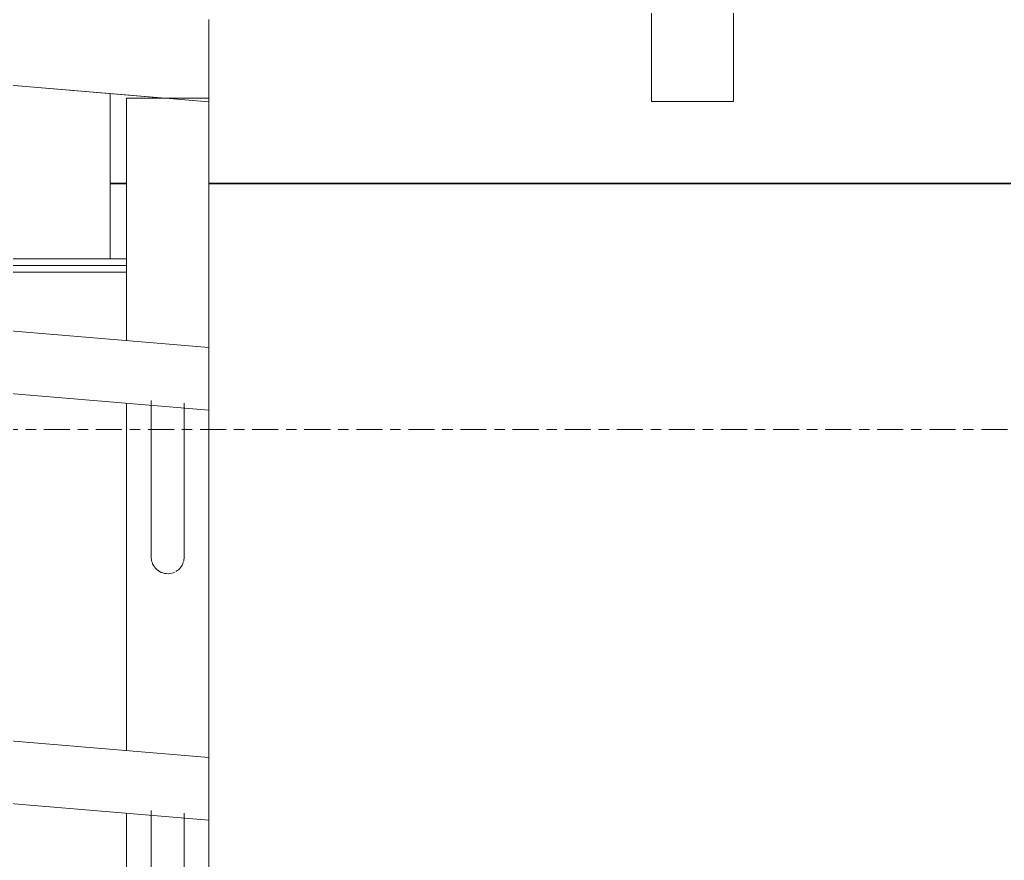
# Model space of a CAD drawing. Header units: millimetres. Extents: x -187664 to 435448, y -313239 to 299894.
# Drawn here: x 132508 to 133108, y -294409 to -293897 of the extents above; entities that cross this region are included whole.
import ezdxf

# ---------------------------------------------------------------- set-up
doc = ezdxf.new("R2010")
doc.units = ezdxf.units.MM
doc.linetypes.add('Centre', pattern=[31.75, 6.35, -4.7625, 15.875, -4.7625])
for name, color, linetype, lineweight in [('A-DOOR-E', 7, 'Continuous', 25), ('A-DOOR-HDLN', 7, 'Continuous', 9), ('A-FLOR-E', 7, 'Continuous', 35), ('A-FLOR-HRAL', 7, 'Continuous', 25), ('A-FLOR-LEVL', 7, 'Continuous', 35), ('WALL-E', 7, 'Continuous', 35)]:
    doc.layers.add(name, color=color, linetype=linetype, lineweight=lineweight)

# ---------------------------------------------------------------- blocks, each defined once
blk = doc.blocks.new('Railing - RL7_Baluster Post-V24-2120-01 ENTRANCE 1 SECTION A')
at = {"layer": 'A-FLOR-HRAL', "color": 7, "lineweight": 9}
for p, q in [((-850307.37, 103600), (-850357.37, 103600)), ((-850357.37, 103600), (-850307.37, 103600)), ((-850357.37, 102620), (-850357.37, 103600)), ((-850357.37, 102500), (-850357.37, 103600)), ((-850307.37, 103600), (-850307.37, 102500)), ((-850307.37, 102620), (-850307.37, 103600)), ((-850357.37, 102550), (-850357.37, 102570)), ((-850307.37, 102550), (-850307.37, 102570)), ((-850307.37, 102500), (-850357.37, 102500))]:
    blk.add_line(p, q, dxfattribs=at)
blk = doc.blocks.new('Railing - Railing-6650173-2120-01 ENTRANCE 1 SECTION A')
at = {"color": 7}
blk.add_blockref('Railing - RL7_Baluster Post-V24-2120-01 ENTRANCE 1 SECTION A', (0, 0), dxfattribs=at)
blk = doc.blocks.new('Railing - RL7_Baluster Post-V211-2120-01 ENTRANCE 1 SECTION A')
at = {"layer": 'A-FLOR-HRAL', "color": 7, "lineweight": 9}
for p, q in [((-850627.35, 102502.08), (-850677.35, 102502.08)), ((-850677.35, 102502.08), (-850654.42, 102502.08)), ((-850677.35, 102354.16), (-850677.35, 102502.08)), ((-850677.35, 102354.16), (-850677.35, 102502.08)), ((-850627.35, 102502.08), (-850627.35, 101450)), ((-850627.35, 101450), (-850627.35, 102502.08)), ((-850677.35, 102104.16), (-850677.35, 102316.03)), ((-850677.35, 102104.16), (-850677.35, 102316.03)), ((-850662.35, 102247.08), (-850662.35, 102317.72)), ((-850642.35, 102316.06), (-850642.35, 102247.08)), ((-850662.35, 101997.08), (-850662.35, 102067.72)), ((-850677.35, 101454.17), (-850677.35, 102066.03)), ((-850677.35, 101524.17), (-850677.35, 102066.03)), ((-850642.35, 102066.06), (-850642.35, 101997.08)), ((-850677.35, 101454.17), (-850677.35, 101473.99))]:
    blk.add_line(p, q, dxfattribs=at)
at = {"layer": 'A-FLOR-HRAL', "color": 7, "lineweight": 9, "flags": 128}
for points in [[(-850662.35, 102222.08), (-850662.35, 102222.1), (-850662.35, 102222.16), (-850662.35, 102222.26), (-850662.35, 102222.4), (-850662.35, 102222.58), (-850662.35, 102222.8), (-850662.35, 102223.06), (-850662.35, 102223.35), (-850662.35, 102223.69), (-850662.35, 102224.06), (-850662.35, 102224.46), (-850662.35, 102224.91), (-850662.35, 102225.39), (-850662.35, 102225.9), (-850662.35, 102226.45), (-850662.35, 102227.03), (-850662.35, 102227.64), (-850662.35, 102228.29), (-850662.35, 102228.96), (-850662.35, 102229.67), (-850662.35, 102230.4), (-850662.35, 102231.15), (-850662.35, 102231.94), (-850662.35, 102232.75), (-850662.35, 102233.58), (-850662.35, 102234.43), (-850662.35, 102235.3), (-850662.35, 102236.19), (-850662.35, 102237.1), (-850662.35, 102238.02), (-850662.35, 102238.96), (-850662.35, 102239.92), (-850662.35, 102240.88), (-850662.35, 102241.85), (-850662.35, 102242.83), (-850662.35, 102243.82), (-850662.35, 102244.82), (-850662.35, 102245.81), (-850662.35, 102246.81), (-850662.35, 102247.08)], [(-850642.35, 102247.08), (-850642.35, 102246.08), (-850642.35, 102245.09), (-850642.35, 102244.09), (-850642.35, 102243.1), (-850642.35, 102242.12), (-850642.35, 102241.14), (-850642.35, 102240.17), (-850642.35, 102239.22), (-850642.35, 102238.28), (-850642.35, 102237.35), (-850642.35, 102236.43), (-850642.35, 102235.54), (-850642.35, 102234.66), (-850642.35, 102233.8), (-850642.35, 102232.97), (-850642.35, 102232.15), (-850642.35, 102231.36), (-850642.35, 102230.6), (-850642.35, 102229.86), (-850642.35, 102229.15), (-850642.35, 102228.47), (-850642.35, 102227.81), (-850642.35, 102227.19), (-850642.35, 102226.6), (-850642.35, 102226.05), (-850642.35, 102225.52), (-850642.35, 102225.03), (-850642.35, 102224.58), (-850642.35, 102224.16), (-850642.35, 102223.78), (-850642.35, 102223.44), (-850642.35, 102223.13), (-850642.35, 102222.87), (-850642.35, 102222.64), (-850642.35, 102222.45), (-850642.35, 102222.3), (-850642.35, 102222.19), (-850642.35, 102222.12), (-850642.35, 102222.08)], [(-850662.35, 101972.08), (-850662.35, 101972.1), (-850662.35, 101972.16), (-850662.35, 101972.26), (-850662.35, 101972.4), (-850662.35, 101972.58), (-850662.35, 101972.8), (-850662.35, 101973.06), (-850662.35, 101973.35), (-850662.35, 101973.69), (-850662.35, 101974.06), (-850662.35, 101974.46), (-850662.35, 101974.91), (-850662.35, 101975.39), (-850662.35, 101975.9), (-850662.35, 101976.45), (-850662.35, 101977.03), (-850662.35, 101977.64), (-850662.35, 101978.29), (-850662.35, 101978.96), (-850662.35, 101979.67), (-850662.35, 101980.4), (-850662.35, 101981.15), (-850662.35, 101981.94), (-850662.35, 101982.75), (-850662.35, 101983.58), (-850662.35, 101984.43), (-850662.35, 101985.3), (-850662.35, 101986.19), (-850662.35, 101987.1), (-850662.35, 101988.02), (-850662.35, 101988.96), (-850662.35, 101989.92), (-850662.35, 101990.88), (-850662.35, 101991.85), (-850662.35, 101992.83), (-850662.35, 101993.82), (-850662.35, 101994.82), (-850662.35, 101995.81), (-850662.35, 101996.81), (-850662.35, 101997.08)], [(-850642.35, 101997.08), (-850642.35, 101996.08), (-850642.35, 101995.09), (-850642.35, 101994.09), (-850642.35, 101993.1), (-850642.35, 101992.12), (-850642.35, 101991.14), (-850642.35, 101990.17), (-850642.35, 101989.22), (-850642.35, 101988.28), (-850642.35, 101987.35), (-850642.35, 101986.43), (-850642.35, 101985.54), (-850642.35, 101984.66), (-850642.35, 101983.8), (-850642.35, 101982.97), (-850642.35, 101982.15), (-850642.35, 101981.36), (-850642.35, 101980.6), (-850642.35, 101979.86), (-850642.35, 101979.15), (-850642.35, 101978.47), (-850642.35, 101977.81), (-850642.35, 101977.19), (-850642.35, 101976.6), (-850642.35, 101976.05), (-850642.35, 101975.52), (-850642.35, 101975.03), (-850642.35, 101974.58), (-850642.35, 101974.16), (-850642.35, 101973.78), (-850642.35, 101973.44), (-850642.35, 101973.13), (-850642.35, 101972.87), (-850642.35, 101972.64), (-850642.35, 101972.45), (-850642.35, 101972.3), (-850642.35, 101972.19), (-850642.35, 101972.12), (-850642.35, 101972.08)]]:
    blk.add_lwpolyline(points, dxfattribs=at)
at = {"layer": 'A-FLOR-HRAL', "color": 7, "lineweight": 9}
for centre, start, end in [((-850652.35, 102222.08), 180, 195), ((-850652.35, 102222.08), 197.36896, 296.07714), ((-850652.35, 102222.08), 300, 342.63104), ((-850652.35, 102222.08), 345, 0), ((-850652.35, 101972.08), 180, 208.80706), ((-850652.35, 101972.08), 331.19294, 0), ((-850652.35, 101972.08), 210, 296.07714), ((-850652.35, 101972.08), 300, 330)]:
    blk.add_arc(centre, 10, start, end, dxfattribs=at)
blk = doc.blocks.new('Railing - Railing-14391909-2120-01 ENTRANCE 1 SECTION A')
at = {"layer": 'A-FLOR-HRAL', "color": 7, "lineweight": 9}
for p, q in [((-850627.35, 102350), (-856476.19, 102837.4)), ((-856477.77, 102799.4), (-850627.35, 102311.87)), ((-850627.35, 102100), (-856476.19, 102587.4)), ((-856477.77, 102549.4), (-850627.35, 102061.87))]:
    blk.add_line(p, q, dxfattribs=at)
at = {"layer": 'A-FLOR-HRAL', "color": 7, "lineweight": 9, "flags": 128}
for points in [[(-850627.35, 102350), (-850627.35, 102349.35), (-850627.35, 102347.45), (-850627.35, 102344.42), (-850627.35, 102340.47), (-850627.35, 102335.87), (-850627.35, 102330.93)], [(-850627.35, 102345.11), (-850627.35, 102347.45), (-850627.35, 102349.35)], [(-850627.35, 102330.93), (-850627.35, 102335.87), (-850627.35, 102340.47), (-850627.35, 102344.42)], [(-850627.35, 102330.93), (-850627.35, 102326), (-850627.35, 102321.4), (-850627.35, 102317.45), (-850627.35, 102314.42), (-850627.35, 102312.52), (-850627.35, 102311.87)], [(-850627.35, 102312.52), (-850627.35, 102314.42), (-850627.35, 102317.45), (-850627.35, 102321.4), (-850627.35, 102326), (-850627.35, 102330.93)], [(-850627.35, 102100), (-850627.35, 102099.35), (-850627.35, 102097.45), (-850627.35, 102094.42), (-850627.35, 102090.47), (-850627.35, 102085.87), (-850627.35, 102080.93)], [(-850627.35, 102080.93), (-850627.35, 102085.87), (-850627.35, 102090.47), (-850627.35, 102094.42), (-850627.35, 102097.45), (-850627.35, 102099.35)], [(-850627.35, 102080.93), (-850627.35, 102076), (-850627.35, 102071.4), (-850627.35, 102067.45), (-850627.35, 102064.42), (-850627.35, 102062.52), (-850627.35, 102061.87)], [(-850627.35, 102062.52), (-850627.35, 102064.42), (-850627.35, 102067.45), (-850627.35, 102071.4), (-850627.35, 102076), (-850627.35, 102080.93)]]:
    blk.add_lwpolyline(points, dxfattribs=at)
at = {"color": 7}
blk.add_blockref('Railing - RL7_Baluster Post-V211-2120-01 ENTRANCE 1 SECTION A', (0, 0), dxfattribs=at)
blk = doc.blocks.new('Top Rail Type - Top Rail_Internal_-14391923-2120-01 ENTRANCE 1 SECTION A')
at = {"layer": 'A-FLOR-HRAL', "color": 7, "lineweight": 9}
for p, q in [((-856478.27, 102987.4), (-850627.35, 102499.83)), ((-851802.35, 102597.74), (-850654.42, 102502.08)), ((-850627.35, 102550), (-850627.35, 102499.83)), ((-850627.35, 102499.83), (-850627.35, 102549.65))]:
    blk.add_line(p, q, dxfattribs=at)
blk = doc.blocks.new('DPA-STOP LOG-SIDE-GLASS LIFT - SIDE POST-V379-2120-01 ENTRANCE 1 SECTION A')
at = {"layer": 'A-DOOR-E', "color": 7, "lineweight": 9}
for p, q in [((-850808.44, 102404), (-850677.35, 102404)), ((-850693.37, 102404), (-850679.51, 102404)), ((-850679.51, 102404), (-850693.37, 102404)), ((-850812.44, 102400), (-850677.35, 102400)), ((-850677.35, 102400), (-850808.44, 102400)), ((-850693.37, 102400), (-850679.51, 102400)), ((-850679.51, 102400), (-850693.37, 102400)), ((-850677.35, 102396), (-850812.44, 102396))]:
    blk.add_line(p, q, dxfattribs=at)
at = {"layer": 'A-DOOR-HDLN', "color": 7}
for p, q in [((-850687.44, 102404), (-850687.44, 102504.83)), ((-850687.44, 102404), (-850687.44, 102504.83)), ((-850787.44, 102404), (-850687.44, 102404)), ((-850687.44, 102404), (-850712.44, 102404))]:
    blk.add_line(p, q, dxfattribs=at)

msp = doc.modelspace()

# ---------------------------------------------------------------- linework, layer by layer
at = {"layer": 'A-FLOR-E', "color": 7}
for p, q in [((132572.909, -293996.753), (132562.816, -293996.753)), ((132562.816, -293996.753), (132572.909, -293996.753)), ((134017.88, -293996.753), (132622.909, -293996.753)), ((132622.909, -293996.753), (134017.88, -293996.753))]:
    msp.add_line(p, q, dxfattribs=at)
at = {"layer": 'A-FLOR-LEVL', "color": 7, "linetype": 'Centre', "lineweight": 9}
msp.add_line((80346.074, -294146.753), (142923.791, -294146.753), dxfattribs=at)
at = {"layer": 'WALL-E', "color": 7}
for p, q in [((132572.909, -293996.753), (132562.816, -293996.753)), ((132562.816, -293996.753), (132572.909, -293996.753)), ((132562.816, -293996.753), (132572.909, -293996.753)), ((132572.909, -293996.753), (132562.816, -293996.753)), ((134017.88, -293996.753), (132622.909, -293996.753)), ((132622.909, -293996.753), (133919.361, -293996.753)), ((132622.909, -293996.753), (133919.361, -293996.753)), ((133919.361, -293996.753), (132622.909, -293996.753))]:
    msp.add_line(p, q, dxfattribs=at)

# ---------------------------------------------------------------- block references
at = {"layer": 'A-DOOR-E', "color": 7}
msp.add_blockref('DPA-STOP LOG-SIDE-GLASS LIFT - SIDE POST-V379-2120-01 ENTRANCE 1 SECTION A', (983250.254, -396446.753), dxfattribs=at)
at = {"layer": 'A-FLOR-HRAL', "color": 7, "lineweight": 9}
for name in ['Railing - Railing-6650173-2120-01 ENTRANCE 1 SECTION A', 'Top Rail Type - Top Rail_Internal_-14391923-2120-01 ENTRANCE 1 SECTION A', 'Railing - Railing-14391909-2120-01 ENTRANCE 1 SECTION A']:
    msp.add_blockref(name, (983250.254, -396446.753), dxfattribs=at)

doc.saveas('drawing.dxf')
